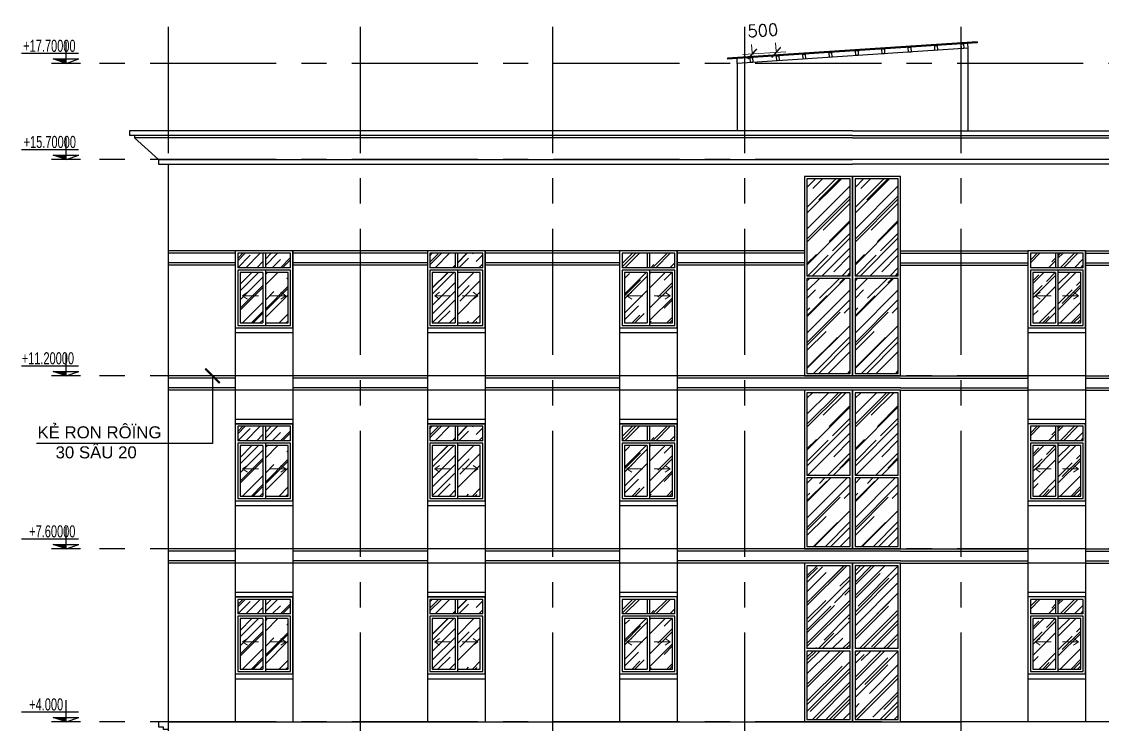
# Model space of a CAD drawing. Header units: inches. Extents: x 452443 to 881249, y 975131 to 1198310.
# Drawn here: x 600822 to 623320, y 1040460 to 1055079 of the extents above; entities that cross this region are included whole.
import ezdxf

# ---------------------------------------------------------------- set-up
doc = ezdxf.new("R2010")
doc.units = ezdxf.units.IN
doc.header["$LTSCALE"] = 3.5
doc.header["$MEASUREMENT"] = 0
doc.linetypes.add('CENTER', pattern=[2, 1.25, -0.25, 0.25, -0.25])
for name, color, linetype in [('cot', 1, 'Continuous'), ('DOOR-84', 84, 'Continuous'), ('GHICHU', 40, 'Continuous'), ('hatch', 4, 'Continuous'), ('hatch vl', 4, 'Continuous'), ('Netthay_126', 126, 'Continuous'), ('text', 3, 'Continuous'), ('Truc', 252, 'Continuous')]:
    doc.layers.add(name, color=color, linetype=linetype)
doc.styles.add('chu 1', font='VHELVEN0.TTF')
doc.styles.add('KICHTHUOC', font='VHELVCN0.TTF')
doc.styles.add('romand', font='romand.shx')
doc.dimstyles.new('TL100', dxfattribs={"dimscale": 100, "dimtxt": 2.5, "dimasz": 2, "dimexe": 2, "dimexo": 1, "dimgap": 1, "dimtad": 1, "dimdec": 0, "dimzin": 0, "dimdsep": 46, "dimtxsty": 'romand', "dimblk": 'ARCHTICK', "dimcen": 2, "dimdle": 2, "dimclrd": 256, "dimclre": 256, "dimclrt": 7, "dimadec": 0, "dimazin": 0, "dimtfac": 0.004, "dimtdec": 0, "dimtmove": 2, "dimatfit": 3, "dimfxl": 1, "dimtolj": 1, "dimtzin": 0, "dimlwd": 20, "dimlwe": 20, "dimarcsym": 1})
doc.dimstyles.new('TL20...', dxfattribs={"dimscale": 20, "dimtxt": 2.5, "dimasz": 2, "dimexe": 2, "dimexo": 2, "dimgap": 1, "dimtad": 1, "dimdec": 0, "dimzin": 0, "dimdsep": 46, "dimtxsty": 'chu 1', "dimblk": 'ARCHTICK', "dimcen": 2, "dimdle": 2, "dimclrd": 256, "dimclre": 256, "dimclrt": 256, "dimadec": 1, "dimazin": 0, "dimtfac": 1, "dimtdec": 0, "dimtix": 1, "dimtofl": 0, "dimtmove": 0, "dimatfit": 3, "dimldrblk": 'ARCHTICK', "dimfxl": 10, "dimfxlon": 1, "dimtolj": 1, "dimtzin": 0, "dimlwd": -1, "dimarcsym": 0})

# ---------------------------------------------------------------- blocks, each defined once
blk = doc.blocks.new('CD')
at = {"ltscale": 50}
blk.add_hatch(color=256, dxfattribs=at).paths.add_polyline_path([(0, 69), (0, 0), (197, 69)])
for p, q in [((0, 0), (0, 335)), ((-227, 0), (227, 0)), ((0, 0), (-197, 69)), ((197, 69), (-197, 69)), ((-196, 152), (688, 152)), ((0, 0), (197, 69))]:
    blk.add_line(p, q, dxfattribs=at)
at = {"layer": 'text', "style": 'KICHTHUOC', "width": 0.8}
blk.add_attdef('%%P0.000', (17, 179), '', height=150, dxfattribs=at)
blk = doc.blocks.new('*U1455')
at = {"layer": 'hatch'}
blk.add_lwpolyline([(287, -100), (337, -100), (337, 0), (287, 0)], close=True, dxfattribs=at)
blk = doc.blocks.new('*U1456')
at = {"layer": 'cot', "color": 0, "linetype": 'ByBlock', "lineweight": -2, "rotation": 356.2686030007618}
for p in [(-457504, -873810), (-456955, -873846), (-456406, -873882), (-455857, -873918), (-455309, -873953), (-454760, -873989), (-454211, -874025), (-453662, -874061), (-453113, -874097)]:
    blk.add_blockref('*U1455', p, dxfattribs=at)
blk = doc.blocks.new('_ArchTick')
at = {"color": 0, "linetype": 'ByBlock', "const_width": 0.15}
blk.add_lwpolyline([(-0.5, -0.5), (0.5, 0.5)], dxfattribs=at)
blk = doc.blocks.new('*D2972')
at = {"layer": 'DEFPOINTS', "color": 0}
for p in [(616036, 1054331), (616530, 1054439), (616535, 1054364)]:
    blk.add_point(p, dxfattribs=at)
at = {"layer": 'DOOR-84', "linetype": 'Continuous', "lineweight": 20}
for p, q in [((616030, 1054431), (616019, 1054606)), ((616529, 1054464), (616517, 1054638))]:
    blk.add_line(p, q, dxfattribs=at)
at = {"layer": 'DOOR-84', "lineweight": 20}
blk.add_line((615832, 1054393), (616730, 1054452), dxfattribs=at)
at = {"layer": 'DOOR-84', "lineweight": 20, "xscale": 200, "yscale": 200, "zscale": 200}
for p, rotation in [((616032, 1054406), 183.7313969992232), ((616530, 1054439), 3.731396999223244)]:
    blk.add_blockref('_ArchTick', p, dxfattribs=dict(at, rotation=rotation))
at = {"layer": 'DOOR-84', "color": 7, "insert": (616250, 1054897), "char_height": 250, "attachment_point": 5, "rotation": 3.7314, "style": 'romand'}
blk.add_mtext('\\A1;500', dxfattribs=at)

msp = doc.modelspace()

# ---------------------------------------------------------------- hatches: boundary and pattern name
at = {"layer": 'hatch'}
h = msp.add_hatch(dxfattribs=at)
h.set_pattern_fill('AR-RROOF', color=256, scale=15, angle=45)
h.set_pattern_definition([(45, (698551.48, 928801.4), (323.2892, 862.1046), [5715, -762, 1905, -381]), (45, (698775.1, 929294.43), (-627.7199, 88.9045), [1143, -125.73, 2286, -285.75]), (45, (698457.18, 929165.11), (1220.4168, 1581.4231), [3048, -533.4, 1524, -381])])
h.paths.add_polyline_path([(618070.5, 1049735.4), (617170.5, 1049735.4), (617170.5, 1047760.4), (618070.5, 1047760.4)])
h.paths.add_polyline_path([(618070.5, 1051810.4), (617170.5, 1051810.4), (617170.5, 1049785.4), (618070.5, 1049785.4)])
h = msp.add_hatch(dxfattribs=at)
h.set_pattern_fill('AR-RROOF', color=256, scale=15, angle=45)
h.set_pattern_definition([(45, (699551.48, 928801.4), (323.2892, 862.1046), [5715, -762, 1905, -381]), (45, (699775.1, 929294.43), (-627.7199, 88.9045), [1143, -125.73, 2286, -285.75]), (45, (699457.18, 929165.11), (1220.4168, 1581.4231), [3048, -533.4, 1524, -381])])
h.paths.add_polyline_path([(619070.5, 1049735.4), (618170.5, 1049735.4), (618170.5, 1047760.4), (619070.5, 1047760.4)])
h.paths.add_polyline_path([(619070.5, 1051810.4), (618170.5, 1051810.4), (618170.5, 1049785.4), (619070.5, 1049785.4)])
h = msp.add_hatch(dxfattribs=at)
h.set_pattern_fill('AR-RROOF', color=256, scale=15, angle=45)
h.set_pattern_definition([(45, (698551.48, 924951.4), (323.2892, 862.1046), [5715, -762, 1905, -381]), (45, (698775.1, 925444.43), (-627.7199, 88.9045), [1143, -125.73, 2286, -285.75]), (45, (698457.18, 925315.11), (1220.4168, 1581.4231), [3048, -533.4, 1524, -381])])
h.paths.add_polyline_path([(617170.5, 1045635.4), (618070.5, 1045635.4), (618070.5, 1047360.4), (617170.5, 1047360.4)])
h.paths.add_polyline_path([(618070.5, 1045585.4), (617170.5, 1045585.4), (617170.5, 1044160.4), (618070.5, 1044160.4)])
h = msp.add_hatch(dxfattribs=at)
h.set_pattern_fill('AR-RROOF', color=256, scale=15, angle=45)
h.set_pattern_definition([(45, (699551.48, 924951.4), (323.2892, 862.1046), [5715, -762, 1905, -381]), (45, (699775.1, 925444.43), (-627.7199, 88.9045), [1143, -125.73, 2286, -285.75]), (45, (699457.18, 925315.11), (1220.4168, 1581.4231), [3048, -533.4, 1524, -381])])
h.paths.add_polyline_path([(618170.5, 1045635.4), (619070.5, 1045635.4), (619070.5, 1047360.4), (618170.5, 1047360.4)])
h.paths.add_polyline_path([(619070.5, 1045585.4), (618170.5, 1045585.4), (618170.5, 1044160.4), (619070.5, 1044160.4)])
at = {"layer": 'hatch vl'}
h = msp.add_hatch(dxfattribs=at)
h.set_pattern_fill('AR-RROOF', color=256, scale=15, angle=45)
h.set_pattern_definition([(45, (959567.3, 1883357.13), (323.28922, 862.10459), [5715, -762, 1905, -381]), (45, (959790.9, 1883850.15), (-627.7199, 88.90454), [1143, -125.73, 2286, -285.75]), (45, (959473, 1883720.83), (1220.41681, 1581.4231), [3048, -533.4, 1524, -381])])
h.paths.add_polyline_path([(606370.5, 1048810.4), (605895.5, 1048810.4), (605895.5, 1049860.4), (606370.5, 1049860.4)])
h.paths.add_polyline_path([(605845.5, 1048810.4), (605370.5, 1048810.4), (605370.5, 1049860.4), (605845.5, 1049860.4)])
h.paths.add_polyline_path([(605895.5, 1049960.4), (605895.5, 1050260.4), (606420.5, 1050260.4), (606420.5, 1049960.4)])
h.paths.add_polyline_path([(605845.5, 1050260.4), (605845.5, 1049960.4), (605320.5, 1049960.4), (605320.5, 1050260.4)])
h = msp.add_hatch(dxfattribs=at)
h.set_pattern_fill('AR-RROOF', color=256, scale=15, angle=45)
h.set_pattern_definition([(45, (955567.3, 1883357.13), (323.28922, 862.10459), [5715, -762, 1905, -381]), (45, (955790.9, 1883850.15), (-627.7199, 88.90454), [1143, -125.73, 2286, -285.75]), (45, (955473, 1883720.83), (1220.41681, 1581.4231), [3048, -533.4, 1524, -381])])
h.paths.add_polyline_path([(610370.5, 1048810.4), (609895.5, 1048810.4), (609895.5, 1049860.4), (610370.5, 1049860.4)])
h.paths.add_polyline_path([(609845.5, 1048810.4), (609370.5, 1048810.4), (609370.5, 1049860.4), (609845.5, 1049860.4)])
h.paths.add_polyline_path([(609895.5, 1049960.4), (609895.5, 1050260.4), (610420.5, 1050260.4), (610420.5, 1049960.4)])
h.paths.add_polyline_path([(609845.5, 1050260.4), (609845.5, 1049960.4), (609320.5, 1049960.4), (609320.5, 1050260.4)])
h = msp.add_hatch(dxfattribs=at)
h.set_pattern_fill('AR-RROOF', color=256, scale=15, angle=45)
h.set_pattern_definition([(45, (951067.3, 1883357.13), (323.28922, 862.10459), [5715, -762, 1905, -381]), (45, (951290.9, 1883850.15), (-627.7199, 88.90454), [1143, -125.73, 2286, -285.75]), (45, (950973, 1883720.83), (1220.41681, 1581.4231), [3048, -533.4, 1524, -381])])
h.paths.add_polyline_path([(614370.5, 1048810.4), (613895.5, 1048810.4), (613895.5, 1049860.4), (614370.5, 1049860.4)])
h.paths.add_polyline_path([(613845.5, 1048810.4), (613370.5, 1048810.4), (613370.5, 1049860.4), (613845.5, 1049860.4)])
h.paths.add_polyline_path([(613895.5, 1049960.4), (613895.5, 1050260.4), (614420.5, 1050260.4), (614420.5, 1049960.4)])
h.paths.add_polyline_path([(613845.5, 1050260.4), (613845.5, 1049960.4), (613320.5, 1049960.4), (613320.5, 1050260.4)])
h = msp.add_hatch(dxfattribs=at)
h.set_pattern_fill('AR-RROOF', color=256, scale=15, angle=45)
h.set_pattern_definition([(45, (941567.3, 1883357.13), (323.28922, 862.10459), [5715, -762, 1905, -381]), (45, (941790.9, 1883850.15), (-627.7199, 88.90454), [1143, -125.73, 2286, -285.75]), (45, (941473, 1883720.83), (1220.41681, 1581.4231), [3048, -533.4, 1524, -381])])
h.paths.add_polyline_path([(622870.5, 1048810.4), (622395.5, 1048810.4), (622395.5, 1049860.4), (622870.5, 1049860.4)])
h.paths.add_polyline_path([(622345.5, 1048810.4), (621870.5, 1048810.4), (621870.5, 1049860.4), (622345.5, 1049860.4)])
h.paths.add_polyline_path([(622395.5, 1049960.4), (622395.5, 1050260.4), (622920.5, 1050260.4), (622920.5, 1049960.4)])
h.paths.add_polyline_path([(622345.5, 1050260.4), (622345.5, 1049960.4), (621820.5, 1049960.4), (621820.5, 1050260.4)])
h = msp.add_hatch(dxfattribs=at)
h.set_pattern_fill('AR-RROOF', color=256, scale=15, angle=45)
h.set_pattern_definition([(45, (959567.3, 1879757.13), (323.28922, 862.10459), [5715, -762, 1905, -381]), (45, (959790.9, 1880250.15), (-627.7199, 88.90454), [1143, -125.73, 2286, -285.75]), (45, (959473, 1880120.83), (1220.41681, 1581.4231), [3048, -533.4, 1524, -381])])
h.paths.add_polyline_path([(606370.5, 1045210.4), (605895.5, 1045210.4), (605895.5, 1046260.4), (606370.5, 1046260.4)])
h.paths.add_polyline_path([(605845.5, 1045210.4), (605370.5, 1045210.4), (605370.5, 1046260.4), (605845.5, 1046260.4)])
h.paths.add_polyline_path([(605895.5, 1046360.4), (605895.5, 1046660.4), (606420.5, 1046660.4), (606420.5, 1046360.4)])
h.paths.add_polyline_path([(605845.5, 1046660.4), (605845.5, 1046360.4), (605320.5, 1046360.4), (605320.5, 1046660.4)])
h = msp.add_hatch(dxfattribs=at)
h.set_pattern_fill('AR-RROOF', color=256, scale=15, angle=45)
h.set_pattern_definition([(45, (955567.3, 1879757.13), (323.28922, 862.10459), [5715, -762, 1905, -381]), (45, (955790.9, 1880250.15), (-627.7199, 88.90454), [1143, -125.73, 2286, -285.75]), (45, (955473, 1880120.83), (1220.41681, 1581.4231), [3048, -533.4, 1524, -381])])
h.paths.add_polyline_path([(610370.5, 1045210.4), (609895.5, 1045210.4), (609895.5, 1046260.4), (610370.5, 1046260.4)])
h.paths.add_polyline_path([(609845.5, 1045210.4), (609370.5, 1045210.4), (609370.5, 1046260.4), (609845.5, 1046260.4)])
h.paths.add_polyline_path([(609895.5, 1046360.4), (609895.5, 1046660.4), (610420.5, 1046660.4), (610420.5, 1046360.4)])
h.paths.add_polyline_path([(609845.5, 1046660.4), (609845.5, 1046360.4), (609320.5, 1046360.4), (609320.5, 1046660.4)])
h = msp.add_hatch(dxfattribs=at)
h.set_pattern_fill('AR-RROOF', color=256, scale=15, angle=45)
h.set_pattern_definition([(45, (951067.3, 1879757.13), (323.28922, 862.10459), [5715, -762, 1905, -381]), (45, (951290.9, 1880250.15), (-627.7199, 88.90454), [1143, -125.73, 2286, -285.75]), (45, (950973, 1880120.83), (1220.41681, 1581.4231), [3048, -533.4, 1524, -381])])
h.paths.add_polyline_path([(614370.5, 1045210.4), (613895.5, 1045210.4), (613895.5, 1046260.4), (614370.5, 1046260.4)])
h.paths.add_polyline_path([(613845.5, 1045210.4), (613370.5, 1045210.4), (613370.5, 1046260.4), (613845.5, 1046260.4)])
h.paths.add_polyline_path([(613895.5, 1046360.4), (613895.5, 1046660.4), (614420.5, 1046660.4), (614420.5, 1046360.4)])
h.paths.add_polyline_path([(613845.5, 1046660.4), (613845.5, 1046360.4), (613320.5, 1046360.4), (613320.5, 1046660.4)])
h = msp.add_hatch(dxfattribs=at)
h.set_pattern_fill('AR-RROOF', color=256, scale=15, angle=45)
h.set_pattern_definition([(45, (941567.3, 1879757.13), (323.28922, 862.10459), [5715, -762, 1905, -381]), (45, (941790.9, 1880250.15), (-627.7199, 88.90454), [1143, -125.73, 2286, -285.75]), (45, (941473, 1880120.83), (1220.41681, 1581.4231), [3048, -533.4, 1524, -381])])
h.paths.add_polyline_path([(622870.5, 1045210.4), (622395.5, 1045210.4), (622395.5, 1046260.4), (622870.5, 1046260.4)])
h.paths.add_polyline_path([(622345.5, 1045210.4), (621870.5, 1045210.4), (621870.5, 1046260.4), (622345.5, 1046260.4)])
h.paths.add_polyline_path([(622395.5, 1046360.4), (622395.5, 1046660.4), (622920.5, 1046660.4), (622920.5, 1046360.4)])
h.paths.add_polyline_path([(622345.5, 1046660.4), (622345.5, 1046360.4), (621820.5, 1046360.4), (621820.5, 1046660.4)])
h = msp.add_hatch(dxfattribs=at)
h.set_pattern_fill('AR-RROOF,_O', color=256, scale=300, angle=45)
h.set_pattern_definition([(45, (741166.62, 1080436.48), (254.55844, 678.8225), [4500, -600, 1500, -300]), (45, (741342.7, 1080824.7), (-494.2676, 70.0036), [900, -99, 1800, -225]), (45, (741092.37, 1080722.86), (960.95812, 1245.21504), [2400, -420, 1200, -300])])
h.paths.add_polyline_path([(618070.5, 1043760.4), (617170.5, 1043760.4), (617170.5, 1042035.4), (618070.5, 1042035.4)])
h.paths.add_polyline_path([(619070.5, 1043760.4), (618170.5, 1043760.4), (618170.5, 1042035.4), (619070.5, 1042035.4)])
h.paths.add_polyline_path([(618070.5, 1041985.4), (617170.5, 1041985.4), (617170.5, 1040560.4), (618070.5, 1040560.4)])
h.paths.add_polyline_path([(619070.5, 1041985.4), (618170.5, 1041985.4), (618170.5, 1040560.4), (619070.5, 1040560.4)])
h = msp.add_hatch(dxfattribs=at)
h.set_pattern_fill('AR-RROOF', color=256, scale=15, angle=45)
h.set_pattern_definition([(45, (959567.3, 1876157.13), (323.28922, 862.10459), [5715, -762, 1905, -381]), (45, (959790.9, 1876650.15), (-627.7199, 88.90454), [1143, -125.73, 2286, -285.75]), (45, (959473, 1876520.83), (1220.41681, 1581.4231), [3048, -533.4, 1524, -381])])
h.paths.add_polyline_path([(606370.5, 1041610.4), (605895.5, 1041610.4), (605895.5, 1042660.4), (606370.5, 1042660.4)])
h.paths.add_polyline_path([(605845.5, 1041610.4), (605370.5, 1041610.4), (605370.5, 1042660.4), (605845.5, 1042660.4)])
h.paths.add_polyline_path([(605895.5, 1042760.4), (605895.5, 1043060.4), (606420.5, 1043060.4), (606420.5, 1042760.4)])
h.paths.add_polyline_path([(605845.5, 1043060.4), (605845.5, 1042760.4), (605320.5, 1042760.4), (605320.5, 1043060.4)])
h = msp.add_hatch(dxfattribs=at)
h.set_pattern_fill('AR-RROOF', color=256, scale=15, angle=45)
h.set_pattern_definition([(45, (955567.3, 1876157.13), (323.28922, 862.10459), [5715, -762, 1905, -381]), (45, (955790.9, 1876650.15), (-627.7199, 88.90454), [1143, -125.73, 2286, -285.75]), (45, (955473, 1876520.83), (1220.41681, 1581.4231), [3048, -533.4, 1524, -381])])
h.paths.add_polyline_path([(610370.5, 1041610.4), (609895.5, 1041610.4), (609895.5, 1042660.4), (610370.5, 1042660.4)])
h.paths.add_polyline_path([(609845.5, 1041610.4), (609370.5, 1041610.4), (609370.5, 1042660.4), (609845.5, 1042660.4)])
h.paths.add_polyline_path([(609895.5, 1042760.4), (609895.5, 1043060.4), (610420.5, 1043060.4), (610420.5, 1042760.4)])
h.paths.add_polyline_path([(609845.5, 1043060.4), (609845.5, 1042760.4), (609320.5, 1042760.4), (609320.5, 1043060.4)])
h = msp.add_hatch(dxfattribs=at)
h.set_pattern_fill('AR-RROOF', color=256, scale=15, angle=45)
h.set_pattern_definition([(45, (951067.3, 1876157.13), (323.28922, 862.10459), [5715, -762, 1905, -381]), (45, (951290.9, 1876650.15), (-627.7199, 88.90454), [1143, -125.73, 2286, -285.75]), (45, (950973, 1876520.83), (1220.41681, 1581.4231), [3048, -533.4, 1524, -381])])
h.paths.add_polyline_path([(614370.5, 1041610.4), (613895.5, 1041610.4), (613895.5, 1042660.4), (614370.5, 1042660.4)])
h.paths.add_polyline_path([(613845.5, 1041610.4), (613370.5, 1041610.4), (613370.5, 1042660.4), (613845.5, 1042660.4)])
h.paths.add_polyline_path([(613895.5, 1042760.4), (613895.5, 1043060.4), (614420.5, 1043060.4), (614420.5, 1042760.4)])
h.paths.add_polyline_path([(613845.5, 1043060.4), (613845.5, 1042760.4), (613320.5, 1042760.4), (613320.5, 1043060.4)])
h = msp.add_hatch(dxfattribs=at)
h.set_pattern_fill('AR-RROOF', color=256, scale=15, angle=45)
h.set_pattern_definition([(45, (941567.3, 1876157.13), (323.28922, 862.10459), [5715, -762, 1905, -381]), (45, (941790.9, 1876650.15), (-627.7199, 88.90454), [1143, -125.73, 2286, -285.75]), (45, (941473, 1876520.83), (1220.41681, 1581.4231), [3048, -533.4, 1524, -381])])
h.paths.add_polyline_path([(622870.5, 1041610.4), (622395.5, 1041610.4), (622395.5, 1042660.4), (622870.5, 1042660.4)])
h.paths.add_polyline_path([(622345.5, 1041610.4), (621870.5, 1041610.4), (621870.5, 1042660.4), (622345.5, 1042660.4)])
h.paths.add_polyline_path([(622395.5, 1042760.4), (622395.5, 1043060.4), (622920.5, 1043060.4), (622920.5, 1042760.4)])
h.paths.add_polyline_path([(622345.5, 1043060.4), (622345.5, 1042760.4), (621820.5, 1042760.4), (621820.5, 1043060.4)])

# ---------------------------------------------------------------- linework, layer by layer
at = {"layer": 'DOOR-84'}
for p, q in [((606470.5, 1050310.4), (605270.5, 1050310.4)), ((606420.5, 1050260.4), (605320.5, 1050260.4)), ((605320.5, 1050260.4), (605320.5, 1049960.4)), ((606420.5, 1049960.4), (606420.5, 1050260.4)), ((606470.5, 1048710.4), (606470.5, 1050310.4)), ((610470.5, 1050310.4), (609270.5, 1050310.4)), ((610420.5, 1050260.4), (609320.5, 1050260.4)), ((609320.5, 1050260.4), (609320.5, 1049960.4)), ((610420.5, 1049960.4), (610420.5, 1050260.4)), ((610470.5, 1048710.4), (610470.5, 1050310.4)), ((614470.5, 1050310.4), (613270.5, 1050310.4)), ((614420.5, 1050260.4), (613320.5, 1050260.4)), ((613320.5, 1050260.4), (613320.5, 1049960.4)), ((614420.5, 1049960.4), (614420.5, 1050260.4)), ((614470.5, 1048710.4), (614470.5, 1050310.4)), ((622970.5, 1050310.4), (621770.5, 1050310.4)), ((622920.5, 1050260.4), (621820.5, 1050260.4)), ((621820.5, 1050260.4), (621820.5, 1049960.4)), ((622920.5, 1049960.4), (622920.5, 1050260.4)), ((622970.5, 1048710.4), (622970.5, 1050310.4)), ((606420.5, 1049960.4), (605320.5, 1049960.4)), ((606420.5, 1049910.4), (605320.5, 1049910.4)), ((605320.5, 1049910.4), (605320.5, 1048760.4)), ((605845.5, 1049860.4), (605370.5, 1049860.4)), ((605370.5, 1049860.4), (605370.5, 1048810.4)), ((606370.5, 1049860.4), (605895.5, 1049860.4)), ((606370.5, 1048810.4), (606370.5, 1049860.4)), ((606420.5, 1048760.4), (606420.5, 1049910.4)), ((610420.5, 1049960.4), (609320.5, 1049960.4)), ((610420.5, 1049910.4), (609320.5, 1049910.4)), ((609320.5, 1049910.4), (609320.5, 1048760.4)), ((609845.5, 1049860.4), (609370.5, 1049860.4)), ((609370.5, 1049860.4), (609370.5, 1048810.4)), ((610370.5, 1049860.4), (609895.5, 1049860.4)), ((610370.5, 1048810.4), (610370.5, 1049860.4)), ((610420.5, 1048760.4), (610420.5, 1049910.4)), ((614420.5, 1049960.4), (613320.5, 1049960.4)), ((614420.5, 1049910.4), (613320.5, 1049910.4)), ((613320.5, 1049910.4), (613320.5, 1048760.4)), ((613845.5, 1049860.4), (613370.5, 1049860.4)), ((613370.5, 1049860.4), (613370.5, 1048810.4)), ((614370.5, 1049860.4), (613895.5, 1049860.4)), ((614370.5, 1048810.4), (614370.5, 1049860.4)), ((614420.5, 1048760.4), (614420.5, 1049910.4)), ((622920.5, 1049960.4), (621820.5, 1049960.4)), ((622920.5, 1049910.4), (621820.5, 1049910.4)), ((621820.5, 1049910.4), (621820.5, 1048760.4)), ((622345.5, 1049860.4), (621870.5, 1049860.4)), ((621870.5, 1049860.4), (621870.5, 1048810.4)), ((622870.5, 1049860.4), (622395.5, 1049860.4)), ((622870.5, 1048810.4), (622870.5, 1049860.4)), ((622920.5, 1048760.4), (622920.5, 1049910.4)), ((605270.5, 1048710.4), (606470.5, 1048710.4)), ((605320.5, 1048760.4), (606420.5, 1048760.4)), ((605370.5, 1048810.4), (605845.5, 1048810.4)), ((605895.5, 1048810.4), (606370.5, 1048810.4)), ((609270.5, 1048710.4), (610470.5, 1048710.4)), ((609320.5, 1048760.4), (610420.5, 1048760.4)), ((609370.5, 1048810.4), (609845.5, 1048810.4)), ((609895.5, 1048810.4), (610370.5, 1048810.4)), ((613270.5, 1048710.4), (614470.5, 1048710.4)), ((613320.5, 1048760.4), (614420.5, 1048760.4)), ((613370.5, 1048810.4), (613845.5, 1048810.4)), ((613895.5, 1048810.4), (614370.5, 1048810.4)), ((621770.5, 1048710.4), (622970.5, 1048710.4)), ((621820.5, 1048760.4), (622920.5, 1048760.4)), ((621870.5, 1048810.4), (622345.5, 1048810.4)), ((622395.5, 1048810.4), (622870.5, 1048810.4)), ((606470.5, 1046710.4), (605270.5, 1046710.4)), ((606420.5, 1046660.4), (605320.5, 1046660.4)), ((605320.5, 1046660.4), (605320.5, 1046360.4)), ((606420.5, 1046360.4), (606420.5, 1046660.4)), ((606470.5, 1045110.4), (606470.5, 1046710.4)), ((610470.5, 1046710.4), (609270.5, 1046710.4)), ((610420.5, 1046660.4), (609320.5, 1046660.4)), ((609320.5, 1046660.4), (609320.5, 1046360.4)), ((610420.5, 1046360.4), (610420.5, 1046660.4)), ((610470.5, 1045110.4), (610470.5, 1046710.4)), ((614470.5, 1046710.4), (613270.5, 1046710.4)), ((614420.5, 1046660.4), (613320.5, 1046660.4)), ((613320.5, 1046660.4), (613320.5, 1046360.4)), ((614420.5, 1046360.4), (614420.5, 1046660.4)), ((614470.5, 1045110.4), (614470.5, 1046710.4)), ((622970.5, 1046710.4), (621770.5, 1046710.4)), ((622920.5, 1046660.4), (621820.5, 1046660.4)), ((621820.5, 1046660.4), (621820.5, 1046360.4)), ((622920.5, 1046360.4), (622920.5, 1046660.4)), ((622970.5, 1045110.4), (622970.5, 1046710.4)), ((606420.5, 1046360.4), (605320.5, 1046360.4)), ((606420.5, 1046310.4), (605320.5, 1046310.4)), ((605320.5, 1046310.4), (605320.5, 1045160.4)), ((605845.5, 1046260.4), (605370.5, 1046260.4)), ((605370.5, 1046260.4), (605370.5, 1045210.4)), ((606370.5, 1046260.4), (605895.5, 1046260.4)), ((606370.5, 1045210.4), (606370.5, 1046260.4)), ((606420.5, 1045160.4), (606420.5, 1046310.4)), ((610420.5, 1046360.4), (609320.5, 1046360.4)), ((610420.5, 1046310.4), (609320.5, 1046310.4)), ((609320.5, 1046310.4), (609320.5, 1045160.4)), ((609845.5, 1046260.4), (609370.5, 1046260.4)), ((609370.5, 1046260.4), (609370.5, 1045210.4)), ((610370.5, 1046260.4), (609895.5, 1046260.4)), ((610370.5, 1045210.4), (610370.5, 1046260.4)), ((610420.5, 1045160.4), (610420.5, 1046310.4)), ((614420.5, 1046360.4), (613320.5, 1046360.4)), ((614420.5, 1046310.4), (613320.5, 1046310.4)), ((613320.5, 1046310.4), (613320.5, 1045160.4)), ((613845.5, 1046260.4), (613370.5, 1046260.4)), ((613370.5, 1046260.4), (613370.5, 1045210.4)), ((614370.5, 1046260.4), (613895.5, 1046260.4)), ((614370.5, 1045210.4), (614370.5, 1046260.4)), ((614420.5, 1045160.4), (614420.5, 1046310.4)), ((622920.5, 1046360.4), (621820.5, 1046360.4)), ((622920.5, 1046310.4), (621820.5, 1046310.4)), ((621820.5, 1046310.4), (621820.5, 1045160.4)), ((622345.5, 1046260.4), (621870.5, 1046260.4)), ((621870.5, 1046260.4), (621870.5, 1045210.4)), ((622870.5, 1046260.4), (622395.5, 1046260.4)), ((622870.5, 1045210.4), (622870.5, 1046260.4)), ((622920.5, 1045160.4), (622920.5, 1046310.4)), ((605270.5, 1045110.4), (606470.5, 1045110.4)), ((605320.5, 1045160.4), (606420.5, 1045160.4)), ((605370.5, 1045210.4), (605845.5, 1045210.4)), ((605895.5, 1045210.4), (606370.5, 1045210.4)), ((609270.5, 1045110.4), (610470.5, 1045110.4)), ((609320.5, 1045160.4), (610420.5, 1045160.4)), ((609370.5, 1045210.4), (609845.5, 1045210.4)), ((609895.5, 1045210.4), (610370.5, 1045210.4)), ((613270.5, 1045110.4), (614470.5, 1045110.4)), ((613320.5, 1045160.4), (614420.5, 1045160.4)), ((613370.5, 1045210.4), (613845.5, 1045210.4)), ((613895.5, 1045210.4), (614370.5, 1045210.4)), ((621770.5, 1045110.4), (622970.5, 1045110.4)), ((621820.5, 1045160.4), (622920.5, 1045160.4)), ((621870.5, 1045210.4), (622345.5, 1045210.4)), ((622395.5, 1045210.4), (622870.5, 1045210.4)), ((606470.5, 1043110.4), (605270.5, 1043110.4)), ((606420.5, 1043060.4), (605320.5, 1043060.4)), ((605320.5, 1043060.4), (605320.5, 1042760.4)), ((606420.5, 1042760.4), (606420.5, 1043060.4)), ((606470.5, 1041510.4), (606470.5, 1043110.4)), ((610470.5, 1043110.4), (609270.5, 1043110.4)), ((610420.5, 1043060.4), (609320.5, 1043060.4)), ((609320.5, 1043060.4), (609320.5, 1042760.4)), ((610420.5, 1042760.4), (610420.5, 1043060.4)), ((610470.5, 1041510.4), (610470.5, 1043110.4)), ((614470.5, 1043110.4), (613270.5, 1043110.4)), ((614420.5, 1043060.4), (613320.5, 1043060.4)), ((613320.5, 1043060.4), (613320.5, 1042760.4)), ((614420.5, 1042760.4), (614420.5, 1043060.4)), ((614470.5, 1041510.4), (614470.5, 1043110.4)), ((622970.5, 1043110.4), (621770.5, 1043110.4)), ((622920.5, 1043060.4), (621820.5, 1043060.4)), ((621820.5, 1043060.4), (621820.5, 1042760.4)), ((622920.5, 1042760.4), (622920.5, 1043060.4)), ((622970.5, 1041510.4), (622970.5, 1043110.4)), ((606420.5, 1042760.4), (605320.5, 1042760.4)), ((606420.5, 1042710.4), (605320.5, 1042710.4)), ((605320.5, 1042710.4), (605320.5, 1041560.4)), ((605845.5, 1042660.4), (605370.5, 1042660.4)), ((605370.5, 1042660.4), (605370.5, 1041610.4)), ((606370.5, 1042660.4), (605895.5, 1042660.4)), ((606370.5, 1041610.4), (606370.5, 1042660.4)), ((606420.5, 1041560.4), (606420.5, 1042710.4)), ((610420.5, 1042760.4), (609320.5, 1042760.4)), ((610420.5, 1042710.4), (609320.5, 1042710.4)), ((609320.5, 1042710.4), (609320.5, 1041560.4)), ((609845.5, 1042660.4), (609370.5, 1042660.4)), ((609370.5, 1042660.4), (609370.5, 1041610.4)), ((610370.5, 1042660.4), (609895.5, 1042660.4)), ((610370.5, 1041610.4), (610370.5, 1042660.4)), ((610420.5, 1041560.4), (610420.5, 1042710.4)), ((614420.5, 1042760.4), (613320.5, 1042760.4)), ((614420.5, 1042710.4), (613320.5, 1042710.4)), ((613320.5, 1042710.4), (613320.5, 1041560.4)), ((613845.5, 1042660.4), (613370.5, 1042660.4)), ((613370.5, 1042660.4), (613370.5, 1041610.4)), ((614370.5, 1042660.4), (613895.5, 1042660.4)), ((614370.5, 1041610.4), (614370.5, 1042660.4)), ((614420.5, 1041560.4), (614420.5, 1042710.4)), ((622920.5, 1042760.4), (621820.5, 1042760.4)), ((622920.5, 1042710.4), (621820.5, 1042710.4)), ((621820.5, 1042710.4), (621820.5, 1041560.4)), ((622345.5, 1042660.4), (621870.5, 1042660.4)), ((621870.5, 1042660.4), (621870.5, 1041610.4)), ((622870.5, 1042660.4), (622395.5, 1042660.4)), ((622870.5, 1041610.4), (622870.5, 1042660.4)), ((622920.5, 1041560.4), (622920.5, 1042710.4)), ((605270.5, 1041510.4), (606470.5, 1041510.4)), ((605320.5, 1041560.4), (606420.5, 1041560.4)), ((605370.5, 1041610.4), (605845.5, 1041610.4)), ((605895.5, 1041610.4), (606370.5, 1041610.4)), ((609270.5, 1041510.4), (610470.5, 1041510.4)), ((609320.5, 1041560.4), (610420.5, 1041560.4)), ((609370.5, 1041610.4), (609845.5, 1041610.4)), ((609895.5, 1041610.4), (610370.5, 1041610.4)), ((613270.5, 1041510.4), (614470.5, 1041510.4)), ((613320.5, 1041560.4), (614420.5, 1041560.4)), ((613370.5, 1041610.4), (613845.5, 1041610.4)), ((613895.5, 1041610.4), (614370.5, 1041610.4)), ((621770.5, 1041510.4), (622970.5, 1041510.4)), ((621820.5, 1041560.4), (622920.5, 1041560.4)), ((621870.5, 1041610.4), (622345.5, 1041610.4)), ((622395.5, 1041610.4), (622870.5, 1041610.4))]:
    msp.add_line(p, q, dxfattribs=at)
for points in [[(617120.5, 1047710.4), (618120.5, 1047710.4), (618120.5, 1051860.4), (617120.5, 1051860.4)], [(618120.5, 1047710.4), (619120.5, 1047710.4), (619120.5, 1051860.4), (618120.5, 1051860.4)], [(617120.5, 1044110.4), (618120.5, 1044110.4), (618120.5, 1047410.4), (617120.5, 1047410.4)], [(617120.5, 1044110.4), (618120.5, 1044110.4), (618120.5, 1047410.4), (617120.5, 1047410.4)], [(618120.5, 1044110.4), (619120.5, 1044110.4), (619120.5, 1047410.4), (618120.5, 1047410.4)], [(618120.5, 1044110.4), (619120.5, 1044110.4), (619120.5, 1047410.4), (618120.5, 1047410.4)], [(617120.5, 1040510.4), (618120.5, 1040510.4), (618120.5, 1043810.4), (617120.5, 1043810.4)], [(618120.5, 1040510.4), (619120.5, 1040510.4), (619120.5, 1043810.4), (618120.5, 1043810.4)]]:
    msp.add_lwpolyline(points, close=True, dxfattribs=at)
for points in [[(618070.5, 1049785.4), (618070.5, 1051810.4), (617170.5, 1051810.4), (617170.5, 1049785.4)], [(619070.5, 1049785.4), (619070.5, 1051810.4), (618170.5, 1051810.4), (618170.5, 1049785.4)], [(605270.5, 1050310.4), (605270.5, 1048710.4)], [(605845.5, 1050260.4), (605845.5, 1049960.4)], [(605895.5, 1050260.4), (605895.5, 1049960.4)], [(609270.5, 1050310.4), (609270.5, 1048710.4)], [(609845.5, 1050260.4), (609845.5, 1049960.4)], [(609895.5, 1050260.4), (609895.5, 1049960.4)], [(613270.5, 1050310.4), (613270.5, 1048710.4)], [(613845.5, 1050260.4), (613845.5, 1049960.4)], [(613895.5, 1050260.4), (613895.5, 1049960.4)], [(621770.5, 1050310.4), (621770.5, 1048710.4)], [(622345.5, 1050260.4), (622345.5, 1049960.4)], [(622395.5, 1050260.4), (622395.5, 1049960.4)], [(605845.5, 1049860.4), (605845.5, 1048810.4)], [(605895.5, 1049910.4), (605895.5, 1048760.4)], [(609845.5, 1049860.4), (609845.5, 1048810.4)], [(609895.5, 1049910.4), (609895.5, 1048760.4)], [(613845.5, 1049860.4), (613845.5, 1048810.4)], [(613895.5, 1049910.4), (613895.5, 1048760.4)], [(618070.5, 1049785.4), (617170.5, 1049785.4)], [(619070.5, 1049785.4), (618170.5, 1049785.4)], [(622345.5, 1049860.4), (622345.5, 1048810.4)], [(622395.5, 1049910.4), (622395.5, 1048760.4)], [(617170.5, 1049735.4), (617170.5, 1047760.4), (618070.5, 1047760.4), (618070.5, 1049735.4)], [(618070.5, 1049735.4), (617170.5, 1049735.4)], [(618170.5, 1049735.4), (618170.5, 1047760.4), (619070.5, 1047760.4), (619070.5, 1049735.4)], [(619070.5, 1049735.4), (618170.5, 1049735.4)], [(618070.5, 1045635.4), (618070.5, 1047360.4), (617170.5, 1047360.4), (617170.5, 1045635.4)], [(619070.5, 1045635.4), (619070.5, 1047360.4), (618170.5, 1047360.4), (618170.5, 1045635.4)], [(605270.5, 1046710.4), (605270.5, 1045110.4)], [(605845.5, 1046660.4), (605845.5, 1046360.4)], [(605895.5, 1046660.4), (605895.5, 1046360.4)], [(609270.5, 1046710.4), (609270.5, 1045110.4)], [(609845.5, 1046660.4), (609845.5, 1046360.4)], [(609895.5, 1046660.4), (609895.5, 1046360.4)], [(613270.5, 1046710.4), (613270.5, 1045110.4)], [(613845.5, 1046660.4), (613845.5, 1046360.4)], [(613895.5, 1046660.4), (613895.5, 1046360.4)], [(621770.5, 1046710.4), (621770.5, 1045110.4)], [(622345.5, 1046660.4), (622345.5, 1046360.4)], [(622395.5, 1046660.4), (622395.5, 1046360.4)], [(605845.5, 1046260.4), (605845.5, 1045210.4)], [(605895.5, 1046310.4), (605895.5, 1045160.4)], [(609845.5, 1046260.4), (609845.5, 1045210.4)], [(609895.5, 1046310.4), (609895.5, 1045160.4)], [(613845.5, 1046260.4), (613845.5, 1045210.4)], [(613895.5, 1046310.4), (613895.5, 1045160.4)], [(622345.5, 1046260.4), (622345.5, 1045210.4)], [(622395.5, 1046310.4), (622395.5, 1045160.4)], [(618070.5, 1045635.4), (617170.5, 1045635.4)], [(617170.5, 1045585.4), (617170.5, 1044160.4), (618070.5, 1044160.4), (618070.5, 1045585.4)], [(618070.5, 1045585.4), (617170.5, 1045585.4)], [(619070.5, 1045635.4), (618170.5, 1045635.4)], [(618170.5, 1045585.4), (618170.5, 1044160.4), (619070.5, 1044160.4), (619070.5, 1045585.4)], [(619070.5, 1045585.4), (618170.5, 1045585.4)], [(618070.5, 1042035.4), (618070.5, 1043760.4), (617170.5, 1043760.4), (617170.5, 1042035.4)], [(619070.5, 1042035.4), (619070.5, 1043760.4), (618170.5, 1043760.4), (618170.5, 1042035.4)], [(605270.5, 1043110.4), (605270.5, 1041510.4)], [(605845.5, 1043060.4), (605845.5, 1042760.4)], [(605895.5, 1043060.4), (605895.5, 1042760.4)], [(609270.5, 1043110.4), (609270.5, 1041510.4)], [(609845.5, 1043060.4), (609845.5, 1042760.4)], [(609895.5, 1043060.4), (609895.5, 1042760.4)], [(613270.5, 1043110.4), (613270.5, 1041510.4)], [(613845.5, 1043060.4), (613845.5, 1042760.4)], [(613895.5, 1043060.4), (613895.5, 1042760.4)], [(621770.5, 1043110.4), (621770.5, 1041510.4)], [(622345.5, 1043060.4), (622345.5, 1042760.4)], [(622395.5, 1043060.4), (622395.5, 1042760.4)], [(605845.5, 1042660.4), (605845.5, 1041610.4)], [(605895.5, 1042710.4), (605895.5, 1041560.4)], [(609845.5, 1042660.4), (609845.5, 1041610.4)], [(609895.5, 1042710.4), (609895.5, 1041560.4)], [(613845.5, 1042660.4), (613845.5, 1041610.4)], [(613895.5, 1042710.4), (613895.5, 1041560.4)], [(622345.5, 1042660.4), (622345.5, 1041610.4)], [(622395.5, 1042710.4), (622395.5, 1041560.4)], [(618070.5, 1042035.4), (617170.5, 1042035.4)], [(617170.5, 1041985.4), (617170.5, 1040560.4), (618070.5, 1040560.4), (618070.5, 1041985.4)], [(618070.5, 1041985.4), (617170.5, 1041985.4)], [(619070.5, 1042035.4), (618170.5, 1042035.4)], [(618170.5, 1041985.4), (618170.5, 1040560.4), (619070.5, 1040560.4), (619070.5, 1041985.4)], [(619070.5, 1041985.4), (618170.5, 1041985.4)]]:
    msp.add_lwpolyline(points, dxfattribs=at)
at = {"layer": 'hatch vl'}
for points in [[(605270.5, 1050310.4), (603870.5, 1050310.4)], [(605270.5, 1050260.4), (603870.5, 1050260.4)], [(609270.5, 1050310.4), (606470.5, 1050310.4)], [(609270.5, 1050260.4), (606470.5, 1050260.4)], [(613270.5, 1050310.4), (610470.5, 1050310.4)], [(613270.5, 1050260.4), (610470.5, 1050260.4)], [(617120.5, 1050310.4), (614470.5, 1050310.4)], [(617120.5, 1050260.4), (614470.5, 1050260.4)], [(619120.5, 1050310.4), (621770.5, 1050310.4)], [(619120.5, 1050260.4), (621770.5, 1050260.4)], [(622970.5, 1050310.4), (626520.5, 1050310.4)], [(622970.5, 1050260.4), (626520.5, 1050260.4)], [(605270.5, 1050060.4), (603870.5, 1050060.4)], [(605270.5, 1050010.4), (603870.5, 1050010.4)], [(609270.5, 1050060.4), (606470.5, 1050060.4)], [(609270.5, 1050010.4), (606470.5, 1050010.4)], [(613270.5, 1050060.4), (610470.5, 1050060.4)], [(613270.5, 1050010.4), (610470.5, 1050010.4)], [(617120.5, 1050060.4), (614470.5, 1050060.4)], [(617120.5, 1050010.4), (614470.5, 1050010.4)], [(619120.5, 1050060.4), (621770.5, 1050060.4)], [(619120.5, 1050010.4), (621770.5, 1050010.4)], [(622970.5, 1050060.4), (626520.5, 1050060.4)], [(622970.5, 1050010.4), (626520.5, 1050010.4)], [(605270.5, 1047710.4), (603870.5, 1047710.4)], [(605270.5, 1047660.4), (603870.5, 1047660.4)], [(609270.5, 1047710.4), (606470.5, 1047710.4)], [(609270.5, 1047660.4), (606470.5, 1047660.4)], [(613270.5, 1047710.4), (610470.5, 1047710.4)], [(613270.5, 1047660.4), (610470.5, 1047660.4)], [(619120.5, 1047710.4), (614470.5, 1047710.4)], [(619120.5, 1047660.4), (614470.5, 1047660.4)], [(619120.5, 1047710.4), (621770.5, 1047710.4)], [(619120.5, 1047660.4), (621770.5, 1047660.4)], [(622970.5, 1047710.4), (632370.5, 1047710.4)], [(622970.5, 1047660.4), (632370.5, 1047660.4)], [(605270.5, 1047460.4), (603870.5, 1047460.4)], [(605270.5, 1047410.4), (603870.5, 1047410.4)], [(609270.5, 1047460.4), (606470.5, 1047460.4)], [(609270.5, 1047410.4), (606470.5, 1047410.4)], [(613270.5, 1047460.4), (610470.5, 1047460.4)], [(613270.5, 1047410.4), (610470.5, 1047410.4)], [(619120.5, 1047460.4), (614470.5, 1047460.4)], [(619120.5, 1047410.4), (614470.5, 1047410.4)], [(619120.5, 1047460.4), (621770.5, 1047460.4)], [(619120.5, 1047410.4), (621770.5, 1047410.4)], [(622970.5, 1047460.4), (632370.5, 1047460.4)], [(622970.5, 1047410.4), (632370.5, 1047410.4)], [(605270.5, 1044110.4), (603870.5, 1044110.4)], [(605270.5, 1044060.4), (603870.5, 1044060.4)], [(609270.5, 1044110.4), (606470.5, 1044110.4)], [(609270.5, 1044060.4), (606470.5, 1044060.4)], [(613270.5, 1044110.4), (610470.5, 1044110.4)], [(613270.5, 1044060.4), (610470.5, 1044060.4)], [(619120.5, 1044110.4), (614470.5, 1044110.4)], [(619120.5, 1044060.4), (614470.5, 1044060.4)], [(619120.5, 1044110.4), (621770.5, 1044110.4)], [(619120.5, 1044060.4), (621770.5, 1044060.4)], [(622970.5, 1044110.4), (632370.5, 1044110.4)], [(622970.5, 1044060.4), (632370.5, 1044060.4)], [(605270.5, 1043860.4), (603870.5, 1043860.4)], [(605270.5, 1043810.4), (603870.5, 1043810.4)], [(609270.5, 1043860.4), (606470.5, 1043860.4)], [(609270.5, 1043810.4), (606470.5, 1043810.4)], [(613270.5, 1043860.4), (610470.5, 1043860.4)], [(613270.5, 1043810.4), (610470.5, 1043810.4)], [(619120.5, 1043860.4), (614470.5, 1043860.4)], [(619120.5, 1043810.4), (614470.5, 1043810.4)], [(619120.5, 1043860.4), (621770.5, 1043860.4)], [(619120.5, 1043810.4), (621770.5, 1043810.4)], [(622970.5, 1043860.4), (632370.5, 1043860.4)], [(622970.5, 1043810.4), (632370.5, 1043810.4)]]:
    msp.add_lwpolyline(points, dxfattribs=at)
at = {"layer": 'Netthay_126'}
for p, q in [((618120.5, 1052710.4), (603070.5, 1052710.4)), ((603170.5, 1052710.4), (603170.5, 1052660.4)), ((618120.5, 1052710.4), (633170.5, 1052710.4)), ((618120.5, 1052660.4), (603170.5, 1052660.4)), ((618120.5, 1052660.4), (633070.5, 1052660.4)), ((603870.5, 1052110.4), (603870.5, 1040510.4))]:
    msp.add_line(p, q, dxfattribs=at)
for points in [[(620712.6, 1054656.2), (615512.6, 1054317.1)], [(620713.9, 1054636.3), (615513.9, 1054297.1)], [(620524.8, 1054523.7), (615720.5, 1054210.4)], [(620524.8, 1054523.7), (620518.3, 1054623.5)], [(620520.5, 1054523.4), (620520.5, 1052810.4)], [(620712.6, 1054656.2), (620713.9, 1054636.3)], [(615512.6, 1054317.1), (615513.9, 1054297.1)], [(615720.5, 1054210.4), (615713.9, 1054310.2)], [(615720.5, 1054210.4), (615720.5, 1052810.4)], [(618120.5, 1052810.4), (603070.5, 1052810.4), (603070.5, 1052710.4)], [(618120.5, 1052810.4), (633170.5, 1052810.4), (633170.5, 1052710.4)], [(603170.5, 1052660.4), (603670.5, 1052210.4), (603670.5, 1052110.4), (603870.5, 1052110.4)], [(633070.5, 1052660.4), (632570.5, 1052210.4), (632570.5, 1052110.4), (618120.5, 1052110.4)], [(603670.5, 1052210.4), (618120.5, 1052210.4)], [(603670.5, 1052110.4), (618120.5, 1052110.4)], [(632570.5, 1052210.4), (618120.5, 1052210.4)], [(605270.5, 1050310.4), (605270.5, 1040510.4)], [(606470.5, 1050310.4), (606470.5, 1040510.4)], [(609270.5, 1050310.4), (609270.5, 1040510.4)], [(610470.5, 1050310.4), (610470.5, 1040510.4)], [(613270.5, 1050310.4), (613270.5, 1040510.4)], [(614470.5, 1050310.4), (614470.5, 1040510.4)], [(621770.5, 1050310.4), (621770.5, 1040510.4)], [(622970.5, 1050310.4), (622970.5, 1040510.4)], [(605270.5, 1048710.4), (606470.5, 1048710.4)], [(609270.5, 1048710.4), (610470.5, 1048710.4)], [(613270.5, 1048710.4), (614470.5, 1048710.4)], [(605270.5, 1048610.4), (606470.5, 1048610.4)], [(609270.5, 1048610.4), (610470.5, 1048610.4)], [(613270.5, 1048610.4), (614470.5, 1048610.4)], [(621770.5, 1048610.4), (622970.5, 1048610.4)], [(606470.5, 1047710.4), (605270.5, 1047710.4)], [(610470.5, 1047710.4), (609270.5, 1047710.4)], [(614470.5, 1047710.4), (613270.5, 1047710.4)], [(622970.5, 1047710.4), (621770.5, 1047710.4)], [(606470.5, 1047410.4), (605270.5, 1047410.4)], [(610470.5, 1047410.4), (609270.5, 1047410.4)], [(614470.5, 1047410.4), (613270.5, 1047410.4)], [(622970.5, 1047410.4), (621770.5, 1047410.4)], [(605270.5, 1046810.4), (606470.5, 1046810.4)], [(605270.5, 1046710.4), (606470.5, 1046710.4)], [(609270.5, 1046810.4), (610470.5, 1046810.4)], [(609270.5, 1046710.4), (610470.5, 1046710.4)], [(613270.5, 1046810.4), (614470.5, 1046810.4)], [(613270.5, 1046710.4), (614470.5, 1046710.4)], [(621770.5, 1046810.4), (622970.5, 1046810.4)], [(605270.5, 1045110.4), (606470.5, 1045110.4)], [(609270.5, 1045110.4), (610470.5, 1045110.4)], [(605270.5, 1045010.4), (606470.5, 1045010.4)], [(609270.5, 1045010.4), (610470.5, 1045010.4)], [(613270.5, 1045010.4), (614470.5, 1045010.4)], [(621770.5, 1045010.4), (622970.5, 1045010.4)], [(606470.5, 1044110.4), (605270.5, 1044110.4)], [(610470.5, 1044110.4), (609270.5, 1044110.4)], [(614470.5, 1044110.4), (613270.5, 1044110.4)], [(622970.5, 1044110.4), (621770.5, 1044110.4)], [(606470.5, 1043810.4), (605270.5, 1043810.4)], [(610470.5, 1043810.4), (609270.5, 1043810.4)], [(614470.5, 1043810.4), (613270.5, 1043810.4)], [(622970.5, 1043810.4), (621770.5, 1043810.4)], [(605270.5, 1043210.4), (606470.5, 1043210.4)], [(605270.5, 1043110.4), (606470.5, 1043110.4)], [(609270.5, 1043210.4), (610470.5, 1043210.4)], [(609270.5, 1043110.4), (610470.5, 1043110.4)], [(613270.5, 1043210.4), (614470.5, 1043210.4)], [(621770.5, 1043210.4), (622970.5, 1043210.4)], [(605270.5, 1041510.4), (606470.5, 1041510.4)], [(609270.5, 1041510.4), (610470.5, 1041510.4)], [(605270.5, 1041410.4), (606470.5, 1041410.4)], [(609270.5, 1041410.4), (610470.5, 1041410.4)], [(613270.5, 1041410.4), (614470.5, 1041410.4)], [(621770.5, 1041410.4), (622970.5, 1041410.4)], [(603870.5, 1040510.4), (603670.5, 1040510.4), (603670.5, 1040410.4), (603770.5, 1040410.4), (603770.5, 1040360.4), (603870.5, 1040360.4)], [(603870.5, 1040510.4), (620370.5, 1040510.4)], [(632370.5, 1040510.4), (619120.5, 1040510.4)]]:
    msp.add_lwpolyline(points, dxfattribs=at)
at = {"layer": 'Truc', "linetype": 'CENTER', "ltscale": 600}
for points in [[(603870.5, 1054969.1), (603870.5, 1036510.4)], [(607870.5, 1054969.1), (607870.5, 1032704.4)], [(611870.5, 1054969.1), (611870.5, 1032704.4)], [(615870.5, 1054969.1), (615870.5, 1032704.4)], [(620370.5, 1054969.1), (620370.5, 1032656.9)], [(635519.8, 1054210.4), (602112.4, 1054210.4)], [(635519.8, 1052210.4), (602112.4, 1052210.4)], [(635519.8, 1047710.4), (602112.4, 1047710.4)], [(635519.8, 1044110.4), (602112.4, 1044110.4)], [(635519.8, 1040510.4), (602112.4, 1040510.4)]]:
    msp.add_lwpolyline(points, dxfattribs=at)

# ---------------------------------------------------------------- block references
at = {"layer": 'cot', "xscale": -1}
msp.add_blockref('*U1456', (163210.1, 1928446.5), dxfattribs=at)
at = {"layer": 'GHICHU', "ltscale": 10}
ref = msp.add_blockref('CD', (601746, 1054210.4), dxfattribs=dict(at, xscale=-1.344000000273809, yscale=1.343999999458902, zscale=1.344))
ref.add_attrib('%%P0.000', '+17.70000', (600855.3, 1054450.5), dxfattribs={"layer": 'text', "height": 250, "style": 'KICHTHUOC', "width": 0.8})
ref = msp.add_blockref('CD', (601746, 1052210.4), dxfattribs=dict(at, xscale=-1.344000000273809, yscale=1.343999999458902, zscale=1.344))
ref.add_attrib('%%P0.000', '+15.70000', (600863.6, 1052450.5), dxfattribs={"layer": 'text', "height": 250, "style": 'KICHTHUOC', "width": 0.8})
ref = msp.add_blockref('CD', (601746, 1047710.4), dxfattribs=dict(at, xscale=-1.344000000273809, yscale=1.343999999458902, zscale=1.344))
ref.add_attrib('%%P0.000', '+11.20000', (600824.3, 1047950.5), dxfattribs={"layer": 'text', "height": 250, "style": 'KICHTHUOC', "width": 0.8})
ref = msp.add_blockref('CD', (601746, 1044110.4), dxfattribs=dict(at, xscale=-1.344000000273809, yscale=1.343999999458902, zscale=1.344))
ref.add_attrib('%%P0.000', '+7.60000', (600979.7, 1044350.5), dxfattribs={"layer": 'text', "height": 250, "style": 'KICHTHUOC', "width": 0.8})
ref = msp.add_blockref('CD', (601746, 1040510.4), dxfattribs=dict(at, xscale=-1.344000000273809, yscale=1.343999999458902, zscale=1.344))
ref.add_attrib('%%P0.000', '+4.000', (600979.7, 1040750.5), dxfattribs={"layer": 'text', "height": 250, "style": 'KICHTHUOC', "width": 0.8})

# ---------------------------------------------------------------- texts
at = {"insert": (601101, 1046325.5), "char_height": 250, "width": 2641.315, "attachment_point": 4, "style": 'chu 1'}
msp.add_mtext('{\\W0.533771; }KEÛ RON ROÂÏNG \\P{\\W4.41812; }30 SAÂU 20', dxfattribs=at)

# ---------------------------------------------------------------- dimensions: what is measured, and where the dimension line sits
at = {"layer": 'DOOR-84'}
dim = msp.add_aligned_dim(p1=(616036.4, 1054331.2), p2=(616535.4, 1054363.8), distance=75.2, dimstyle='TL100', override={"dimfxl": 5}, dxfattribs=at)
dim.commit()
dim.dimension.update_dxf_attribs({"geometry": '*D2972', "text_midpoint": (616250.1, 1054896.6)})

# ---------------------------------------------------------------- leaders
msp.add_leader([(604795.5, 1047710.4), (604795.5, 1046303.3), (601129.2, 1046303.3)], dimstyle='TL20...', override={"dimasz": 15, "dimgap": 1, "dimtad": 0, "dimfxl": 7})
for points in [[(605421.3, 1049377.6), (605751.7, 1049377.6)], [(606319.6, 1049377.6), (605989.3, 1049377.6)], [(609421.3, 1049377.6), (609751.7, 1049377.6)], [(610319.6, 1049377.6), (609989.3, 1049377.6)], [(613421.3, 1049377.6), (613751.7, 1049377.6)], [(614319.6, 1049377.6), (613989.3, 1049377.6)], [(621921.3, 1049377.6), (622251.7, 1049377.6)], [(622819.6, 1049377.6), (622489.3, 1049377.6)], [(605421.3, 1045777.6), (605751.7, 1045777.6)], [(606319.6, 1045777.6), (605989.3, 1045777.6)], [(609421.3, 1045777.6), (609751.7, 1045777.6)], [(610319.6, 1045777.6), (609989.3, 1045777.6)], [(613421.3, 1045777.6), (613751.7, 1045777.6)], [(614319.6, 1045777.6), (613989.3, 1045777.6)], [(621921.3, 1045777.6), (622251.7, 1045777.6)], [(622819.6, 1045777.6), (622489.3, 1045777.6)], [(605421.3, 1042177.6), (605751.7, 1042177.6)], [(606319.6, 1042177.6), (605989.3, 1042177.6)], [(609421.3, 1042177.6), (609751.7, 1042177.6)], [(610319.6, 1042177.6), (609989.3, 1042177.6)], [(613421.3, 1042177.6), (613751.7, 1042177.6)], [(614319.6, 1042177.6), (613989.3, 1042177.6)], [(621921.3, 1042177.6), (622251.7, 1042177.6)], [(622819.6, 1042177.6), (622489.3, 1042177.6)]]:
    msp.add_leader(points, dimstyle='TL100', override={"dimasz": 1, "dimtad": 0, "dimldrblk": 'Open90', "dimarcsym": 1}, dxfattribs=at)

doc.saveas('drawing.dxf')
